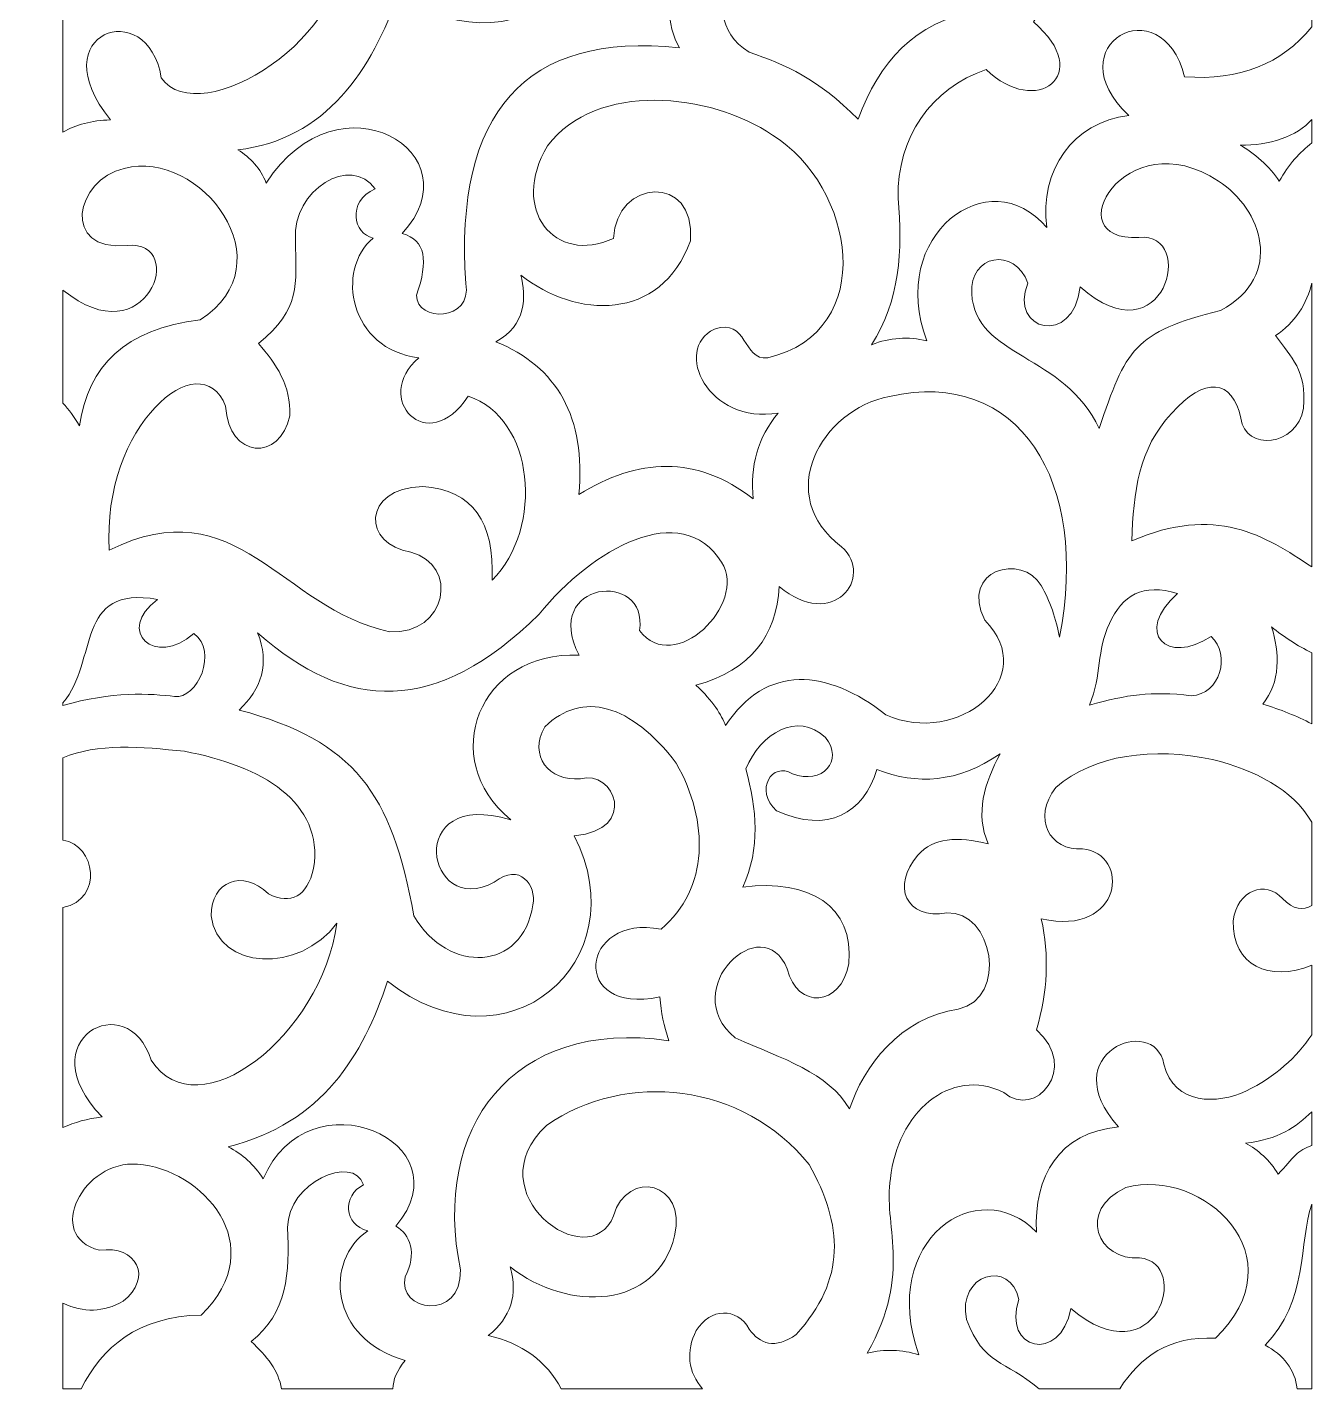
# Model space of a CAD drawing. Header units: centimetres. Extents: x -61 to 59, y -102 to 102.
# Drawn here: x 9.7 to 59.4, y -102.2 to -49.6 of the extents above; entities that cross this region are included whole.
import ezdxf

# ---------------------------------------------------------------- set-up
doc = ezdxf.new("R2010")
doc.units = ezdxf.units.CM
doc.header["$MEASUREMENT"] = 0
doc.layers.add('layer 1', color=7, linetype='Continuous')

msp = doc.modelspace()

# ---------------------------------------------------------------- linework, layer by layer
at = {"layer": 'layer 1', "color": 242, "lineweight": 9}
for points, knots in [([(24.09543, -48.29711), (23.11565, -51.20624), (21.27711, -53.98298), (17.88408, -54.34383), (17.88408, -54.34383), (18.38195, -54.65288), (18.7676, -55.06541), (18.9892, -55.62928), (18.9892, -55.62928), (21.80888, -51.25345), (27.12479, -54.48925), (24.2506, -57.57631), (24.2506, -57.57631), (25.15877, -57.87243), (25.26346, -58.60044), (24.80356, -59.96839), (24.80356, -59.96839), (24.78322, -61.01965), (26.98264, -60.98931), (26.70453, -59.5157), (26.70453, -59.5157), (26.26073, -52.95606), (28.97313, -49.75244), (34.97355, -50.40604), (34.97355, -50.40604), (34.72832, -49.98378), (34.5651, -49.41586), (34.57706, -48.81864), (34.57706, -48.81864), (31.05865, -49.85323), (31.41925, -45.49815), (34.1494, -46.39359), (34.1494, -46.39359), (37.66998, -43.42877), (36.26294, -39.19827), (32.78772, -37.8205), (32.78772, -37.8205), (29.36411, -36.97015), (28.70876, -40.78067), (31.14312, -40.39654), (31.14312, -40.39654), (32.88576, -39.98594), (33.13028, -42.57036), (30.90098, -42.87166), (30.90098, -42.87166), (34.1494, -46.39359), (28.99243, -51.79982), (24.09543, -48.29711)], [0, 0, 0, 0, 0.07692308, 0.07692308, 0.07692308, 0.07692308, 0.15384615, 0.15384615, 0.15384615, 0.15384615, 0.23076923, 0.23076923, 0.23076923, 0.23076923, 0.30769231, 0.30769231, 0.30769231, 0.30769231, 0.38461538, 0.38461538, 0.38461538, 0.38461538, 0.46153846, 0.46153846, 0.46153846, 0.46153846, 0.53846154, 0.53846154, 0.53846154, 0.53846154, 0.61538462, 0.61538462, 0.61538462, 0.61538462, 0.69230769, 0.69230769, 0.69230769, 0.69230769, 0.76923077, 0.76923077, 0.76923077, 0.76923077, 0.84615385, 0.84615385, 0.84615385, 0.84615385, 1, 1, 1, 1]), ([(47.65938, -39.27311), (46.07967, -40.29938), (44.49361, -40.80601), (42.89002, -39.87604), (42.89002, -39.87604), (42.56645, -41.54383), (40.90832, -43.00963), (39.15361, -41.85957), (39.15361, -41.85957), (38.02539, -40.68264), (39.19853, -39.53), (40.30021, -40.53617), (40.30021, -40.53617), (41.99904, -40.22764), (41.0452, -37.71679), (39.01588, -38.64097), (39.01588, -38.64097), (36.65967, -40.12928), (38.85656, -41.83875), (37.62563, -44.54942), (37.62563, -44.54942), (39.31494, -44.48326), (40.63901, -44.8232), (41.46745, -46.05286), (41.46745, -46.05286), (42.68363, -48.42636), (40.41061, -49.57844), (39.42408, -47.71194), (39.42408, -47.71194), (37.90381, -45.06929), (35.16373, -49.05648), (37.66174, -50.56973), (37.66174, -50.56973), (39.09281, -51.0693), (40.3169, -51.57392), (41.87996, -53.16134), (41.87996, -53.16134), (42.69796, -50.95216), (44.05823, -49.40341), (46.46152, -48.98808), (46.46152, -48.98808), (47.71266, -47.44895), (47.05501, -45.65341), (46.18899, -45.555), (46.18899, -45.555), (42.50276, -45.70454), (43.62113, -41.89874), (47.12068, -43.05018), (47.12068, -43.05018), (46.67182, -41.79881), (46.76761, -40.54081), (47.65938, -39.27311)], [0, 0, 0, 0, 0.07142857, 0.07142857, 0.07142857, 0.07142857, 0.14285714, 0.14285714, 0.14285714, 0.14285714, 0.21428571, 0.21428571, 0.21428571, 0.21428571, 0.28571429, 0.28571429, 0.28571429, 0.28571429, 0.35714286, 0.35714286, 0.35714286, 0.35714286, 0.42857143, 0.42857143, 0.42857143, 0.42857143, 0.5, 0.5, 0.5, 0.5, 0.57142857, 0.57142857, 0.57142857, 0.57142857, 0.64285714, 0.64285714, 0.64285714, 0.64285714, 0.71428571, 0.71428571, 0.71428571, 0.71428571, 0.78571429, 0.78571429, 0.78571429, 0.78571429, 0.85714286, 0.85714286, 0.85714286, 0.85714286, 1, 1, 1, 1]), ([(59.42796, -49.59675), (58.26021, -51.02614), (56.62703, -51.68564), (54.50777, -51.52153), (54.50777, -51.52153), (53.62208, -47.98474), (49.4608, -50.31964), (52.34971, -53.0153), (52.34971, -53.0153), (50.18464, -53.28498), (48.89693, -55.12571), (49.17906, -57.3558), (49.17906, -57.3558), (46.9644, -54.70815), (42.98471, -57.64785), (44.53948, -61.72825), (44.53948, -61.72825), (43.82517, -61.56236), (43.11328, -61.59901), (42.40437, -61.88002), (42.40437, -61.88002), (43.47783, -60.21185), (43.62127, -58.22343), (43.42466, -56.21092), (43.42466, -56.21092), (43.38213, -53.89277), (44.69407, -51.96936), (46.83639, -51.23806), (46.83639, -51.23806), (48.75198, -53.12115), (51.05523, -51.43882), (48.66293, -49.40093), (48.66293, -49.40093), (49.52664, -48.06454), (49.55997, -46.63892), (49.02513, -45.15206), (49.02513, -45.15206), (51.87454, -47.02469), (52.86515, -43.38485), (50.17412, -42.76211), (50.17412, -42.76211), (47.47735, -40.44813), (52.13142, -38.39414), (55.9096, -38.92101), (55.9096, -38.92101), (57.57181, -39.17759), (58.72387, -39.90654), (59.42796, -40.75615), (59.42796, -40.75615), (59.42796, -40.75615), (59.42796, -44.41276), (59.42796, -44.41276), (59.42796, -44.41276), (59.18951, -44.57771), (58.92128, -44.63411), (58.57508, -44.46132), (58.57508, -44.46132), (57.78206, -43.82997), (56.85906, -44.049), (56.69597, -44.98707), (56.69597, -44.98707), (56.50875, -46.58863), (58.03803, -47.18227), (59.42796, -46.77328), (59.42796, -46.77328), (59.42796, -46.77328), (59.42796, -49.59675), (59.42796, -49.59675)], [0, 0, 0, 0, 0.05555556, 0.05555556, 0.05555556, 0.05555556, 0.11111111, 0.11111111, 0.11111111, 0.11111111, 0.16666667, 0.16666667, 0.16666667, 0.16666667, 0.22222222, 0.22222222, 0.22222222, 0.22222222, 0.27777778, 0.27777778, 0.27777778, 0.27777778, 0.33333333, 0.33333333, 0.33333333, 0.33333333, 0.38888889, 0.38888889, 0.38888889, 0.38888889, 0.44444444, 0.44444444, 0.44444444, 0.44444444, 0.5, 0.5, 0.5, 0.5, 0.55555556, 0.55555556, 0.55555556, 0.55555556, 0.61111111, 0.61111111, 0.61111111, 0.61111111, 0.66666667, 0.66666667, 0.66666667, 0.66666667, 0.72222222, 0.72222222, 0.72222222, 0.72222222, 0.77777778, 0.77777778, 0.77777778, 0.77777778, 0.83333333, 0.83333333, 0.83333333, 0.83333333, 0.88888889, 0.88888889, 0.88888889, 0.88888889, 1, 1, 1, 1]), ([(11.12796, -40.11795), (12.3762, -39.27464), (14.59267, -38.92699), (16.48558, -39.31842), (16.48558, -39.31842), (19.26554, -39.7943), (21.40894, -41.75138), (21.35892, -43.8052), (21.35892, -43.8052), (21.21759, -45.09571), (19.84694, -45.51044), (19.29562, -44.68933), (19.29562, -44.68933), (18.8385, -43.85689), (17.49019, -44.10034), (17.35313, -45.17396), (17.35313, -45.17396), (17.31884, -47.32351), (19.78401, -48.28894), (21.84314, -46.23524), (21.84314, -46.23524), (22.49825, -49.86783), (16.40623, -53.70307), (14.93055, -51.55806), (14.93055, -51.55806), (14.40452, -48.34713), (10.22762, -49.81188), (12.96438, -53.18958), (12.96438, -53.18958), (12.23029, -53.20984), (11.61958, -53.37488), (11.12796, -53.6608), (11.12796, -53.6608), (11.12796, -53.6608), (11.12778, -45.20139), (11.12778, -45.20139), (11.12778, -45.20139), (12.83814, -44.87214), (12.65794, -43.055), (11.12796, -42.8674), (11.12796, -42.8674), (11.12796, -42.8674), (11.12796, -40.11795), (11.12796, -40.11795)], [0, 0, 0, 0, 0.08333333, 0.08333333, 0.08333333, 0.08333333, 0.16666667, 0.16666667, 0.16666667, 0.16666667, 0.25, 0.25, 0.25, 0.25, 0.33333333, 0.33333333, 0.33333333, 0.33333333, 0.41666667, 0.41666667, 0.41666667, 0.41666667, 0.5, 0.5, 0.5, 0.5, 0.58333333, 0.58333333, 0.58333333, 0.58333333, 0.66666667, 0.66666667, 0.66666667, 0.66666667, 0.75, 0.75, 0.75, 0.75, 0.83333333, 0.83333333, 0.83333333, 0.83333333, 1, 1, 1, 1]), ([(28.83759, -59.19636), (29.03875, -60.0143), (29.05962, -61.13725), (27.86331, -61.76421), (27.86331, -61.76421), (30.23682, -62.72951), (31.36855, -64.69376), (31.07804, -67.67493), (31.07804, -67.67493), (33.36188, -66.26429), (35.61583, -66.12503), (37.82617, -67.84396), (37.82617, -67.84396), (37.69221, -66.57721), (37.99943, -65.46482), (38.79125, -64.522), (38.79125, -64.522), (36.08734, -64.99324), (34.68968, -62.05277), (36.32146, -61.28386), (36.32146, -61.28386), (37.62866, -60.81747), (37.38042, -62.50702), (38.38811, -62.38996), (38.38811, -62.38996), (42.70969, -61.3497), (41.74309, -55.76357), (38.57629, -53.777), (38.57629, -53.777), (36.161, -52.14439), (31.75562, -51.67441), (29.866, -54.19758), (29.866, -54.19758), (28.40149, -56.65271), (30.14586, -58.81727), (32.42367, -57.76985), (32.42367, -57.76985), (32.5075, -55.48519), (35.61196, -55.22382), (35.39973, -57.85922), (35.39973, -57.85922), (34.23321, -61.03237), (30.96451, -60.86061), (28.83759, -59.19636)], [0, 0, 0, 0, 0.08333333, 0.08333333, 0.08333333, 0.08333333, 0.16666667, 0.16666667, 0.16666667, 0.16666667, 0.25, 0.25, 0.25, 0.25, 0.33333333, 0.33333333, 0.33333333, 0.33333333, 0.41666667, 0.41666667, 0.41666667, 0.41666667, 0.5, 0.5, 0.5, 0.5, 0.58333333, 0.58333333, 0.58333333, 0.58333333, 0.66666667, 0.66666667, 0.66666667, 0.66666667, 0.75, 0.75, 0.75, 0.75, 0.83333333, 0.83333333, 0.83333333, 0.83333333, 1, 1, 1, 1]), ([(50.46401, -59.64469), (50.20452, -61.98738), (47.69314, -61.34762), (48.45101, -59.50166), (48.45101, -59.50166), (47.9309, -58.08337), (46.1819, -58.39803), (46.27708, -59.90531), (46.27708, -59.90531), (46.39803, -62.37599), (49.88101, -62.22873), (51.20132, -65.12473), (51.20132, -65.12473), (52.23067, -62.08892), (52.54321, -61.37462), (55.90141, -60.563), (55.90141, -60.563), (58.39714, -59.19432), (57.4964, -56.63016), (55.81935, -55.55682), (55.81935, -55.55682), (52.21041, -53.16344), (49.4821, -57.93849), (52.74521, -57.7313), (52.74521, -57.7313), (54.99915, -57.51786), (53.73177, -62.53526), (50.46401, -59.64469)], [0, 0, 0, 0, 0.125, 0.125, 0.125, 0.125, 0.25, 0.25, 0.25, 0.25, 0.375, 0.375, 0.375, 0.375, 0.5, 0.5, 0.5, 0.5, 0.625, 0.625, 0.625, 0.625, 0.75, 0.75, 0.75, 0.75, 1, 1, 1, 1]), ([(59.42796, -54.08212), (58.96883, -54.43129), (58.53699, -54.91604), (58.16959, -55.55695), (58.16959, -55.55695), (57.83166, -55.00981), (57.16037, -54.4348), (56.65827, -54.16904), (56.65827, -54.16904), (57.75442, -54.18311), (58.86804, -53.83034), (59.42796, -53.17062), (59.42796, -53.17062), (59.42796, -53.17062), (59.42796, -54.08212), (59.42796, -54.08212)], [0, 0, 0, 0, 0.2, 0.2, 0.2, 0.2, 0.4, 0.4, 0.4, 0.4, 0.6, 0.6, 0.6, 0.6, 1, 1, 1, 1]), ([(11.12796, -59.77055), (14.36883, -62.41492), (15.99165, -57.84157), (13.61342, -58.04138), (13.61342, -58.04138), (11.03262, -58.30162), (11.59891, -55.4908), (13.49328, -55.06787), (13.49328, -55.06787), (16.46493, -54.29299), (19.8376, -58.74136), (16.43494, -60.91902), (16.43494, -60.91902), (13.51982, -61.27556), (12.09174, -62.70375), (11.77113, -65.01943), (11.77113, -65.01943), (11.56888, -64.68025), (11.35268, -64.38926), (11.12777, -64.13585), (11.12777, -64.13585), (11.12777, -64.13585), (11.12796, -59.77055), (11.12796, -59.77055)], [0, 0, 0, 0, 0.14285714, 0.14285714, 0.14285714, 0.14285714, 0.28571429, 0.28571429, 0.28571429, 0.28571429, 0.42857143, 0.42857143, 0.42857143, 0.42857143, 0.57142857, 0.57142857, 0.57142857, 0.57142857, 0.71428571, 0.71428571, 0.71428571, 0.71428571, 1, 1, 1, 1]), ([(18.68548, -61.83643), (20.36297, -60.45819), (20.1319, -59.61146), (20.11579, -57.81533), (20.11579, -57.81533), (19.98501, -55.9037), (22.27717, -54.50246), (23.19906, -55.85819), (23.19906, -55.85819), (22.08824, -56.36433), (22.36709, -57.59971), (23.12148, -57.75769), (23.12148, -57.75769), (21.66248, -58.98378), (22.20278, -62.06394), (24.89593, -62.38705), (24.89593, -62.38705), (23.06054, -63.94623), (25.2259, -66.28034), (26.79961, -63.87225), (26.79961, -63.87225), (29.37056, -64.70682), (29.74112, -68.96223), (27.72444, -70.98414), (27.72444, -70.98414), (27.81743, -68.73256), (26.99419, -67.51351), (25.04569, -67.36097), (25.04569, -67.36097), (22.64602, -67.43914), (22.72855, -69.62396), (24.58436, -69.90162), (24.58436, -69.90162), (26.46025, -70.39723), (25.98859, -73.09164), (23.75774, -72.98096), (23.75774, -72.98096), (19.5427, -72.08265), (17.88935, -67.36103), (12.91921, -69.82403), (12.91921, -69.82403), (12.60513, -65.03468), (16.44874, -61.75468), (17.4185, -64.25912), (17.4185, -64.25912), (17.51861, -66.30932), (19.54842, -66.39976), (19.89515, -64.62695), (19.89515, -64.62695), (19.94979, -63.46936), (19.38221, -62.62082), (18.68548, -61.83643)], [0, 0, 0, 0, 0.07142857, 0.07142857, 0.07142857, 0.07142857, 0.14285714, 0.14285714, 0.14285714, 0.14285714, 0.21428571, 0.21428571, 0.21428571, 0.21428571, 0.28571429, 0.28571429, 0.28571429, 0.28571429, 0.35714286, 0.35714286, 0.35714286, 0.35714286, 0.42857143, 0.42857143, 0.42857143, 0.42857143, 0.5, 0.5, 0.5, 0.5, 0.57142857, 0.57142857, 0.57142857, 0.57142857, 0.64285714, 0.64285714, 0.64285714, 0.64285714, 0.71428571, 0.71428571, 0.71428571, 0.71428571, 0.78571429, 0.78571429, 0.78571429, 0.78571429, 0.85714286, 0.85714286, 0.85714286, 0.85714286, 1, 1, 1, 1]), ([(59.42796, -70.47583), (59.42796, -70.47583), (59.42796, -59.50764), (59.42796, -59.50764), (59.42796, -59.50764), (59.25917, -60.25786), (58.76478, -61.06327), (58.02912, -61.52171), (58.02912, -61.52171), (58.64768, -62.42201), (59.2287, -62.81996), (59.11099, -64.33676), (59.11099, -64.33676), (58.84639, -65.83485), (56.85835, -66.01965), (56.68543, -64.72257), (56.68543, -64.72257), (56.35993, -63.22508), (55.29646, -63.06343), (54.00162, -64.54582), (54.00162, -64.54582), (52.73279, -65.88114), (52.52115, -67.60259), (52.46949, -69.46694), (52.46949, -69.46694), (55.68173, -68.06204), (57.64182, -69.25965), (59.42796, -70.47583)], [0, 0, 0, 0, 0.125, 0.125, 0.125, 0.125, 0.25, 0.25, 0.25, 0.25, 0.375, 0.375, 0.375, 0.375, 0.5, 0.5, 0.5, 0.5, 0.625, 0.625, 0.625, 0.625, 0.75, 0.75, 0.75, 0.75, 1, 1, 1, 1]), ([(49.66778, -73.19226), (50.86536, -67.16391), (48.08748, -62.74195), (43.10047, -63.88522), (43.10047, -63.88522), (40.43168, -64.37899), (38.60103, -67.73974), (41.24361, -69.69107), (41.24361, -69.69107), (42.54474, -70.87996), (40.88367, -72.97441), (38.83177, -71.22917), (38.83177, -71.22917), (38.70802, -73.11643), (37.76065, -74.46901), (35.60953, -75.04015), (35.60953, -75.04015), (36.27024, -75.66387), (36.59988, -76.20088), (36.75506, -76.60733), (36.75506, -76.60733), (38.318, -74.21243), (40.70166, -74.40535), (42.95112, -76.1922), (42.95112, -76.1922), (45.75281, -77.44123), (48.9838, -74.7657), (46.7776, -72.52821), (46.7776, -72.52821), (45.79694, -70.57403), (48.22558, -69.93045), (48.9604, -71.19631), (48.9604, -71.19631), (49.29471, -71.74186), (49.55311, -72.53314), (49.66778, -73.19226)], [0, 0, 0, 0, 0.1, 0.1, 0.1, 0.1, 0.2, 0.2, 0.2, 0.2, 0.3, 0.3, 0.3, 0.3, 0.4, 0.4, 0.4, 0.4, 0.5, 0.5, 0.5, 0.5, 0.6, 0.6, 0.6, 0.6, 0.7, 0.7, 0.7, 0.7, 0.8, 0.8, 0.8, 0.8, 1, 1, 1, 1]), ([(28.44355, -80.24906), (24.27359, -78.9965), (25.16673, -84.08968), (27.81054, -82.6632), (27.81054, -82.6632), (28.79818, -81.87234), (29.44833, -82.8006), (29.30228, -83.5352), (29.30228, -83.5352), (28.92178, -86.11676), (26.02509, -86.23592), (24.69846, -83.96851), (24.69846, -83.96851), (23.85296, -79.20735), (22.40037, -77.20335), (17.93899, -76.00601), (17.93899, -76.00601), (18.80893, -75.18707), (19.13229, -74.21591), (18.65679, -73.02228), (18.65679, -73.02228), (22.10209, -76.08091), (25.56763, -76.22019), (29.54229, -72.30279), (29.54229, -72.30279), (31.60045, -69.76086), (35.04494, -67.82832), (36.59899, -70.2892), (36.59899, -70.2892), (37.62099, -71.91191), (34.76343, -74.71228), (33.42528, -72.93457), (33.42528, -72.93457), (33.79429, -70.55569), (29.60284, -71.01888), (31.09042, -73.88489), (31.09042, -73.88489), (27.21227, -73.72433), (25.57974, -77.88708), (28.44355, -80.24906)], [0, 0, 0, 0, 0.09090909, 0.09090909, 0.09090909, 0.09090909, 0.18181818, 0.18181818, 0.18181818, 0.18181818, 0.27272727, 0.27272727, 0.27272727, 0.27272727, 0.36363636, 0.36363636, 0.36363636, 0.36363636, 0.45454545, 0.45454545, 0.45454545, 0.45454545, 0.54545455, 0.54545455, 0.54545455, 0.54545455, 0.63636364, 0.63636364, 0.63636364, 0.63636364, 0.72727273, 0.72727273, 0.72727273, 0.72727273, 0.81818182, 0.81818182, 0.81818182, 0.81818182, 1, 1, 1, 1]), ([(11.12796, -75.72457), (12.5081, -74.10948), (11.56981, -71.16141), (14.78609, -71.7287), (14.78609, -71.7287), (13.12856, -72.96231), (14.69604, -74.36432), (16.18497, -73.05242), (16.18497, -73.05242), (17.15693, -73.72636), (16.31305, -75.59929), (15.44387, -75.48511), (15.44387, -75.48511), (14.54275, -75.36673), (12.98739, -75.27799), (11.12778, -75.83646), (11.12778, -75.83646), (11.12778, -75.83646), (11.12796, -75.72457), (11.12796, -75.72457)], [0, 0, 0, 0, 0.16666667, 0.16666667, 0.16666667, 0.16666667, 0.33333333, 0.33333333, 0.33333333, 0.33333333, 0.5, 0.5, 0.5, 0.5, 0.66666667, 0.66666667, 0.66666667, 0.66666667, 1, 1, 1, 1]), ([(54.23314, -71.49859), (52.51971, -73.01572), (53.83428, -74.29511), (55.53139, -73.15878), (55.53139, -73.15878), (56.31871, -73.86845), (55.88359, -75.41014), (54.76326, -75.45177), (54.76326, -75.45177), (53.18867, -75.26922), (52.30407, -75.41572), (50.82898, -75.81405), (50.82898, -75.81405), (51.3174, -74.63486), (51.09668, -73.71573), (51.60758, -72.66197), (51.60758, -72.66197), (52.08136, -71.57196), (52.90304, -71.09058), (54.23314, -71.49859)], [0, 0, 0, 0, 0.16666667, 0.16666667, 0.16666667, 0.16666667, 0.33333333, 0.33333333, 0.33333333, 0.33333333, 0.5, 0.5, 0.5, 0.5, 0.66666667, 0.66666667, 0.66666667, 0.66666667, 1, 1, 1, 1]), ([(59.42796, -76.54032), (58.8508, -76.24283), (58.21784, -75.98579), (57.53265, -75.77411), (57.53265, -75.77411), (58.22812, -74.95203), (58.18574, -73.77233), (57.8734, -72.79496), (57.8734, -72.79496), (58.34423, -73.17608), (58.86887, -73.51935), (59.42796, -73.79635), (59.42796, -73.79635), (59.42796, -73.79635), (59.42796, -76.54032), (59.42796, -76.54032)], [0, 0, 0, 0, 0.2, 0.2, 0.2, 0.2, 0.4, 0.4, 0.4, 0.4, 0.6, 0.6, 0.6, 0.6, 1, 1, 1, 1]), ([(30.90396, -80.87589), (33.41193, -80.63584), (32.44749, -78.29417), (31.13883, -78.66274), (31.13883, -78.66274), (29.92164, -78.77887), (29.12027, -77.77605), (29.76305, -76.6578), (29.76305, -76.6578), (31.21239, -75.2504), (33.09714, -75.75816), (34.85022, -78.06225), (34.85022, -78.06225), (36.1211, -80.34083), (36.12436, -82.89674), (34.25815, -84.48034), (34.25815, -84.48034), (31.10231, -83.86261), (30.71221, -87.84118), (34.21029, -87.10037), (34.21029, -87.10037), (34.27088, -87.72426), (34.35916, -88.19656), (34.56219, -88.79243), (34.56219, -88.79243), (28.4599, -87.91004), (25.38708, -92.19353), (26.49958, -97.64817), (26.49958, -97.64817), (26.55593, -99.69016), (24.01528, -99.22884), (24.36601, -97.92562), (24.36601, -97.92562), (24.83122, -97.01477), (24.55337, -96.27795), (24.00682, -95.96066), (24.00682, -95.96066), (26.75122, -92.69978), (20.61844, -90.00611), (18.87264, -94.13778), (18.87264, -94.13778), (18.51972, -93.57904), (18.06172, -93.17435), (17.51666, -92.8973), (17.51666, -92.8973), (21.18059, -91.96666), (22.73052, -89.36207), (23.68177, -86.49498), (23.68177, -86.49498), (28.28302, -90.13665), (33.39029, -85.75152), (30.90396, -80.87589)], [0, 0, 0, 0, 0.07142857, 0.07142857, 0.07142857, 0.07142857, 0.14285714, 0.14285714, 0.14285714, 0.14285714, 0.21428571, 0.21428571, 0.21428571, 0.21428571, 0.28571429, 0.28571429, 0.28571429, 0.28571429, 0.35714286, 0.35714286, 0.35714286, 0.35714286, 0.42857143, 0.42857143, 0.42857143, 0.42857143, 0.5, 0.5, 0.5, 0.5, 0.57142857, 0.57142857, 0.57142857, 0.57142857, 0.64285714, 0.64285714, 0.64285714, 0.64285714, 0.71428571, 0.71428571, 0.71428571, 0.71428571, 0.78571429, 0.78571429, 0.78571429, 0.78571429, 0.85714286, 0.85714286, 0.85714286, 0.85714286, 1, 1, 1, 1]), ([(37.42272, -82.84947), (38.1098, -81.33965), (37.96547, -79.85842), (37.53456, -78.28089), (37.53456, -78.28089), (38.12032, -76.90575), (39.52881, -76.04427), (40.62046, -77.06999), (40.62046, -77.06999), (41.34025, -77.95188), (40.507, -78.91874), (39.33859, -78.46837), (39.33859, -78.46837), (38.55737, -77.9889), (37.85168, -79.10095), (38.72756, -79.90046), (38.72756, -79.90046), (40.70795, -80.80511), (42.10179, -79.99897), (42.60485, -78.3028), (42.60485, -78.3028), (44.15218, -78.9142), (45.7363, -78.82155), (47.37421, -77.69987), (47.37421, -77.69987), (46.76609, -78.84384), (46.40279, -79.99706), (46.91392, -81.18327), (46.91392, -81.18327), (45.72736, -80.87915), (44.78367, -80.94828), (44.19562, -81.61451), (44.19562, -81.61451), (43.15907, -82.81807), (43.72653, -84.11361), (45.31237, -83.85306), (45.31237, -83.85306), (47.08753, -83.74222), (47.71061, -87.15652), (45.75576, -87.56637), (45.75576, -87.56637), (43.51804, -87.89397), (42.0679, -89.81117), (41.54997, -91.43071), (41.54997, -91.43071), (40.70958, -90.02242), (38.98683, -89.49359), (37.12479, -88.6862), (37.12479, -88.6862), (34.85447, -86.78133), (38.20861, -83.66501), (39.13738, -86.01302), (39.13738, -86.01302), (39.53386, -87.60041), (41.20846, -87.48219), (41.52334, -85.81629), (41.52334, -85.81629), (41.73497, -83.59556), (39.98733, -82.52224), (37.42272, -82.84947)], [0, 0, 0, 0, 0.0625, 0.0625, 0.0625, 0.0625, 0.125, 0.125, 0.125, 0.125, 0.1875, 0.1875, 0.1875, 0.1875, 0.25, 0.25, 0.25, 0.25, 0.3125, 0.3125, 0.3125, 0.3125, 0.375, 0.375, 0.375, 0.375, 0.4375, 0.4375, 0.4375, 0.4375, 0.5, 0.5, 0.5, 0.5, 0.5625, 0.5625, 0.5625, 0.5625, 0.625, 0.625, 0.625, 0.625, 0.6875, 0.6875, 0.6875, 0.6875, 0.75, 0.75, 0.75, 0.75, 0.8125, 0.8125, 0.8125, 0.8125, 0.875, 0.875, 0.875, 0.875, 1, 1, 1, 1]), ([(11.12777, -77.85579), (12.43067, -77.28136), (14.18498, -77.42467), (15.82152, -77.60316), (15.82152, -77.60316), (18.82261, -78.16002), (21.22467, -79.56931), (20.82115, -82.13029), (20.82115, -82.13029), (20.56893, -83.21234), (19.94457, -83.55167), (19.07328, -83.11537), (19.07328, -83.11537), (18.07619, -82.15252), (16.85898, -82.61002), (16.86092, -83.96751), (16.86092, -83.96751), (17.1173, -86.06237), (20.27279, -86.20503), (21.72291, -84.24873), (21.72291, -84.24873), (21.12626, -88.58663), (16.34814, -92.33155), (14.53967, -89.54588), (14.53967, -89.54588), (13.63897, -86.65922), (9.74424, -88.7577), (12.64202, -91.74168), (12.64202, -91.74168), (12.0645, -91.80864), (11.55997, -91.94662), (11.12776, -92.15274), (11.12776, -92.15274), (11.12776, -92.15274), (11.12796, -83.63616), (11.12796, -83.63616), (11.12796, -83.63616), (12.7023, -83.33537), (12.38605, -81.21742), (11.12779, -81.03624), (11.12779, -81.03624), (11.12779, -81.03624), (11.12777, -77.85579), (11.12777, -77.85579)], [0, 0, 0, 0, 0.08333333, 0.08333333, 0.08333333, 0.08333333, 0.16666667, 0.16666667, 0.16666667, 0.16666667, 0.25, 0.25, 0.25, 0.25, 0.33333333, 0.33333333, 0.33333333, 0.33333333, 0.41666667, 0.41666667, 0.41666667, 0.41666667, 0.5, 0.5, 0.5, 0.5, 0.58333333, 0.58333333, 0.58333333, 0.58333333, 0.66666667, 0.66666667, 0.66666667, 0.66666667, 0.75, 0.75, 0.75, 0.75, 0.83333333, 0.83333333, 0.83333333, 0.83333333, 1, 1, 1, 1]), ([(59.42796, -88.56488), (58.8332, -89.43251), (58.03294, -90.18317), (56.88114, -90.73817), (56.88114, -90.73817), (55.7967, -91.24743), (54.11104, -91.30862), (53.70484, -89.698), (53.70484, -89.698), (53.34548, -87.71644), (49.40752, -89.29077), (51.95374, -92.12871), (51.95374, -92.12871), (49.63397, -92.33482), (48.6772, -94.04355), (48.77696, -96.18995), (48.77696, -96.18995), (46.52171, -93.87823), (42.66235, -96.48777), (44.2258, -100.93845), (44.2258, -100.93845), (43.57454, -100.72202), (42.90937, -100.72142), (42.23461, -100.86848), (42.23461, -100.86848), (44.01905, -97.73203), (42.82292, -95.85762), (43.13694, -94.12187), (43.13694, -94.12187), (43.38045, -91.6153), (45.42836, -89.75363), (47.51696, -90.8001), (47.51696, -90.8001), (48.76065, -91.84994), (50.43656, -89.83917), (48.78627, -88.37533), (48.78627, -88.37533), (49.20172, -86.87945), (49.28833, -85.52338), (48.96431, -84.0783), (48.96431, -84.0783), (52.14761, -84.80095), (52.41483, -81.52928), (50.56548, -81.37701), (50.56548, -81.37701), (49.28854, -81.46247), (48.60262, -80.19289), (49.53087, -79.00129), (49.53087, -79.00129), (50.99826, -77.7159), (53.30821, -77.43983), (55.59331, -77.92171), (55.59331, -77.92171), (57.21651, -78.33333), (58.68312, -79.05835), (59.42796, -80.34362), (59.42796, -80.34362), (59.42796, -80.34362), (59.42796, -83.56686), (59.42796, -83.56686), (59.42796, -83.56686), (59.11294, -83.76904), (58.70522, -83.72696), (58.29868, -83.2939), (58.29868, -83.2939), (57.63691, -82.58593), (56.55905, -82.9553), (56.38176, -84.15536), (56.38176, -84.15536), (56.36687, -85.88898), (57.77377, -86.5461), (59.42796, -85.87045), (59.42796, -85.87045), (59.42796, -85.87045), (59.42796, -88.56488), (59.42796, -88.56488)], [0, 0, 0, 0, 0.05, 0.05, 0.05, 0.05, 0.1, 0.1, 0.1, 0.1, 0.15, 0.15, 0.15, 0.15, 0.2, 0.2, 0.2, 0.2, 0.25, 0.25, 0.25, 0.25, 0.3, 0.3, 0.3, 0.3, 0.35, 0.35, 0.35, 0.35, 0.4, 0.4, 0.4, 0.4, 0.45, 0.45, 0.45, 0.45, 0.5, 0.5, 0.5, 0.5, 0.55, 0.55, 0.55, 0.55, 0.6, 0.6, 0.6, 0.6, 0.65, 0.65, 0.65, 0.65, 0.7, 0.7, 0.7, 0.7, 0.75, 0.75, 0.75, 0.75, 0.8, 0.8, 0.8, 0.8, 0.85, 0.85, 0.85, 0.85, 0.9, 0.9, 0.9, 0.9, 1, 1, 1, 1]), ([(30.39946, -102.24999), (29.83042, -101.18114), (28.88033, -100.48852), (27.57818, -100.19099), (27.57818, -100.19099), (28.44956, -99.49595), (28.73212, -98.61262), (28.42574, -97.54091), (28.42574, -97.54091), (30.65757, -99.29843), (34.10608, -99.17964), (34.77988, -96.33195), (34.77988, -96.33195), (35.28372, -94.26391), (32.94812, -93.72329), (32.42411, -95.56456), (32.42411, -95.56456), (31.4679, -97.93037), (27.0308, -94.67845), (29.82685, -92.068), (29.82685, -92.068), (32.8962, -89.93024), (37.43085, -90.4091), (39.98535, -93.57816), (39.98535, -93.57816), (41.29838, -95.91843), (41.4318, -98.02172), (39.48803, -100.15033), (39.48803, -100.15033), (38.67112, -100.74359), (38.06077, -100.51356), (37.67324, -99.94204), (37.67324, -99.94204), (37.19167, -99.10643), (36.16519, -99.11197), (35.62081, -99.99849), (35.62081, -99.99849), (35.20522, -100.77773), (35.30912, -101.64342), (35.86484, -102.25), (35.86484, -102.25), (35.86484, -102.25), (30.39946, -102.24999), (30.39946, -102.24999)], [0, 0, 0, 0, 0.08333333, 0.08333333, 0.08333333, 0.08333333, 0.16666667, 0.16666667, 0.16666667, 0.16666667, 0.25, 0.25, 0.25, 0.25, 0.33333333, 0.33333333, 0.33333333, 0.33333333, 0.41666667, 0.41666667, 0.41666667, 0.41666667, 0.5, 0.5, 0.5, 0.5, 0.58333333, 0.58333333, 0.58333333, 0.58333333, 0.66666667, 0.66666667, 0.66666667, 0.66666667, 0.75, 0.75, 0.75, 0.75, 0.83333333, 0.83333333, 0.83333333, 0.83333333, 1, 1, 1, 1]), ([(59.42795, -92.84869), (58.88764, -93.00585), (58.70594, -93.31865), (58.13161, -93.95184), (58.13161, -93.95184), (57.79368, -93.4047), (57.36211, -93.01803), (56.86001, -92.75229), (56.86001, -92.75229), (58.10976, -92.62486), (58.84207, -92.12556), (59.42796, -91.53819), (59.42796, -91.53819), (59.42796, -91.53819), (59.42795, -92.84869), (59.42795, -92.84869)], [0, 0, 0, 0, 0.2, 0.2, 0.2, 0.2, 0.4, 0.4, 0.4, 0.4, 0.6, 0.6, 0.6, 0.6, 1, 1, 1, 1]), ([(19.58444, -102.24999), (19.45964, -101.56614), (19.01933, -100.97248), (18.4047, -100.42868), (18.4047, -100.42868), (19.80619, -99.31164), (19.90031, -97.77007), (19.81733, -96.01183), (19.81733, -96.01183), (19.80511, -94.29227), (22.35761, -93.1542), (22.75123, -94.36281), (22.75123, -94.36281), (21.93224, -94.77783), (21.97405, -95.91564), (22.9196, -96.14156), (22.9196, -96.14156), (21.236, -97.28843), (21.40803, -100.31379), (24.36347, -101.15205), (24.36347, -101.15205), (24.03947, -101.53509), (23.89537, -101.91548), (23.88334, -102.25), (23.88334, -102.25), (23.88334, -102.25), (19.58444, -102.24999), (19.58444, -102.24999)], [0, 0, 0, 0, 0.125, 0.125, 0.125, 0.125, 0.25, 0.25, 0.25, 0.25, 0.375, 0.375, 0.375, 0.375, 0.5, 0.5, 0.5, 0.5, 0.625, 0.625, 0.625, 0.625, 0.75, 0.75, 0.75, 0.75, 1, 1, 1, 1]), ([(11.12796, -98.9452), (11.9218, -99.31174), (12.7033, -99.29875), (13.45178, -98.86545), (13.45178, -98.86545), (14.61421, -97.96237), (13.98398, -96.68162), (12.53733, -96.89679), (12.53733, -96.89679), (10.38316, -96.34349), (11.93236, -93.38796), (14.00514, -93.56869), (14.00514, -93.56869), (16.48902, -93.73642), (19.23206, -96.69936), (16.47822, -99.39854), (16.47822, -99.39854), (13.98355, -99.46004), (12.66144, -100.64791), (11.82536, -102.24999), (11.82536, -102.24999), (11.82536, -102.24999), (11.12796, -102.25), (11.12796, -102.25), (11.12796, -102.25), (11.12796, -102.25), (11.12796, -98.9452), (11.12796, -98.9452)], [0, 0, 0, 0, 0.125, 0.125, 0.125, 0.125, 0.25, 0.25, 0.25, 0.25, 0.375, 0.375, 0.375, 0.375, 0.5, 0.5, 0.5, 0.5, 0.625, 0.625, 0.625, 0.625, 0.75, 0.75, 0.75, 0.75, 1, 1, 1, 1]), ([(48.88479, -102.24998), (48.88479, -102.24998), (52.00014, -102.24999), (52.00014, -102.24999), (52.00014, -102.24999), (52.78547, -101.01632), (53.92, -100.20538), (55.69886, -100.29559), (55.69886, -100.29559), (58.97087, -97.16888), (55.24082, -93.6668), (52.23378, -94.47171), (52.23378, -94.47171), (50.32388, -95.34006), (51.16522, -97.3271), (52.76976, -97.18876), (52.76976, -97.18876), (54.81644, -97.37153), (53.40198, -101.9246), (50.11197, -99.14864), (50.11197, -99.14864), (49.7086, -101.30152), (47.43235, -100.75655), (48.09641, -98.79614), (48.09641, -98.79614), (47.76912, -97.24182), (45.70759, -97.78979), (46.07048, -99.5722), (46.07048, -99.5722), (46.74608, -101.35468), (47.55221, -101.13237), (48.88479, -102.24998)], [0, 0, 0, 0, 0.11111111, 0.11111111, 0.11111111, 0.11111111, 0.22222222, 0.22222222, 0.22222222, 0.22222222, 0.33333333, 0.33333333, 0.33333333, 0.33333333, 0.44444444, 0.44444444, 0.44444444, 0.44444444, 0.55555556, 0.55555556, 0.55555556, 0.55555556, 0.66666667, 0.66666667, 0.66666667, 0.66666667, 0.77777778, 0.77777778, 0.77777778, 0.77777778, 1, 1, 1, 1]), ([(58.85815, -102.24999), (58.79335, -101.53016), (58.31879, -100.92228), (57.62393, -100.56729), (57.62393, -100.56729), (59.28865, -98.89499), (58.92844, -96.54082), (59.42796, -95.11286), (59.42796, -95.11286), (59.42796, -95.11286), (59.42796, -102.25), (59.42796, -102.25), (59.42796, -102.25), (59.42796, -102.25), (58.85815, -102.24999), (58.85815, -102.24999)], [0, 0, 0, 0, 0.2, 0.2, 0.2, 0.2, 0.4, 0.4, 0.4, 0.4, 0.6, 0.6, 0.6, 0.6, 1, 1, 1, 1])]:
    msp.add_open_spline(points, degree=3, knots=knots, dxfattribs=at)

doc.saveas('drawing.dxf')
